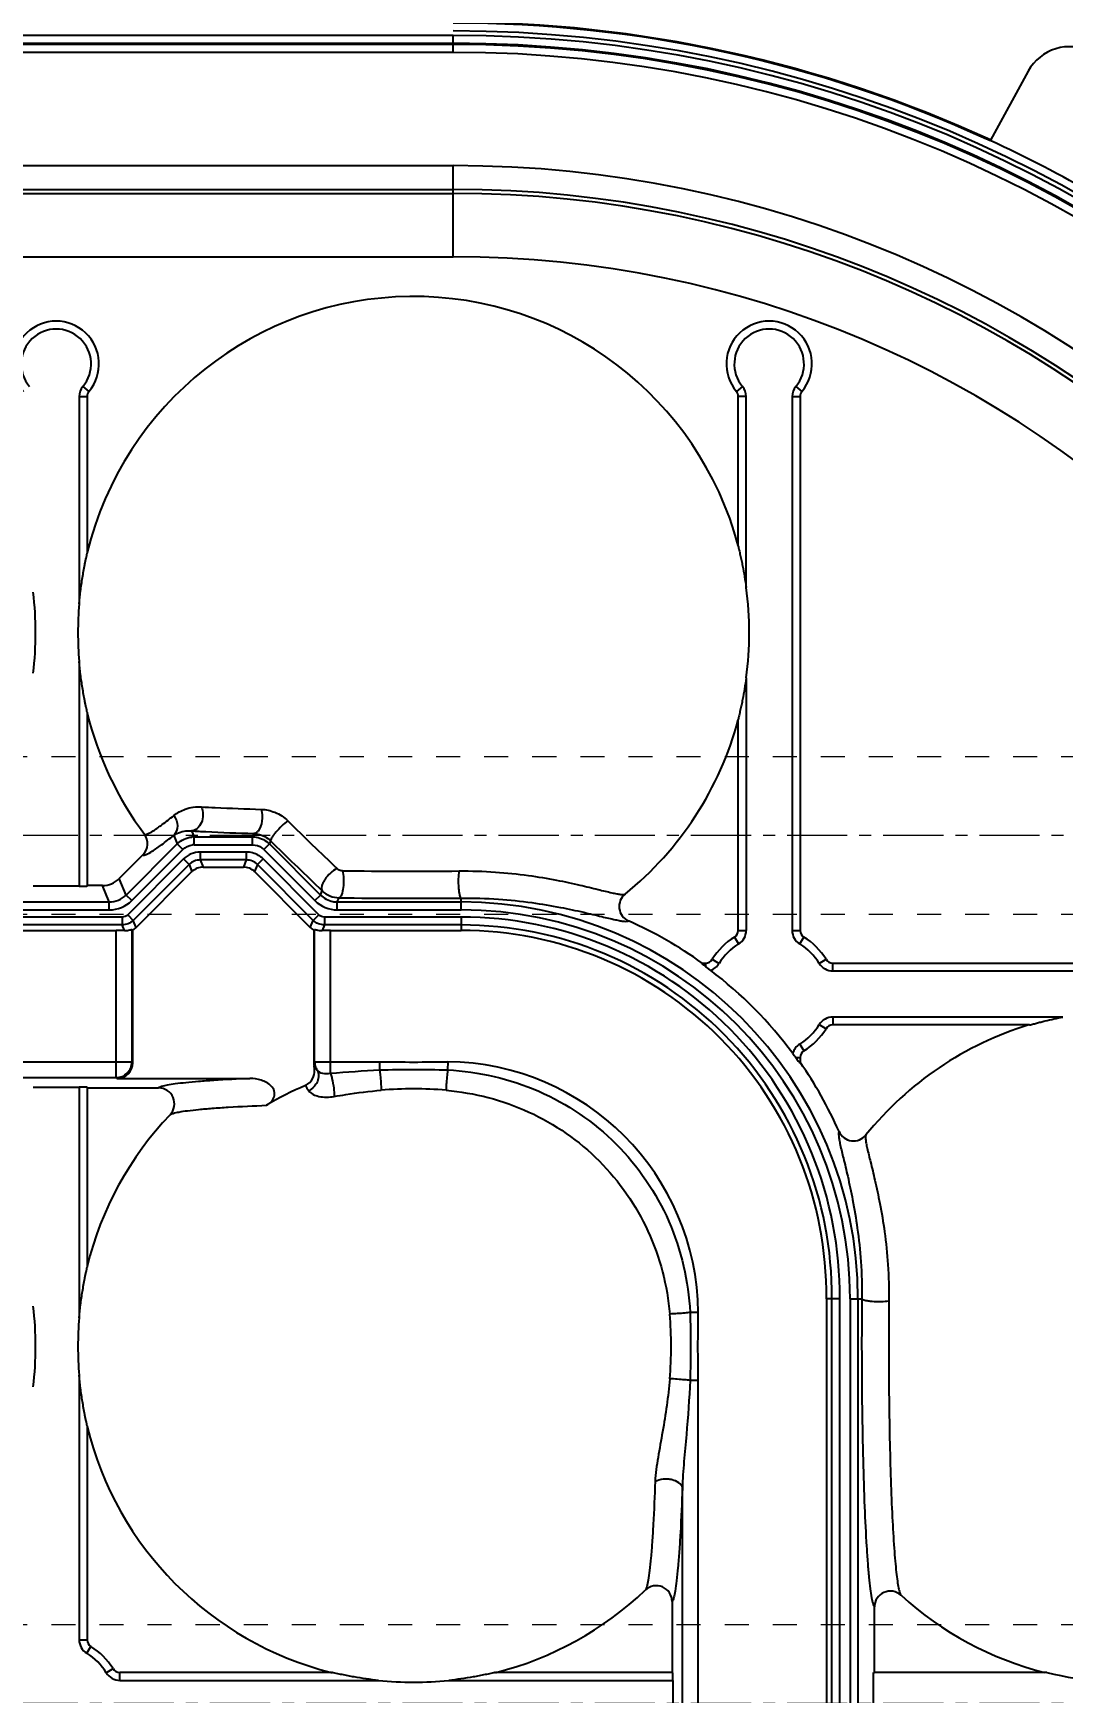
# Model space of a CAD drawing. Header units: millimetres. Extents: x -840 to 1682, y -9216 to -2117.
# Drawn here: x 536.6 to 601.8, y -6607.7 to -6502.5 of the extents above; entities that cross this region are included whole.
import ezdxf

# ---------------------------------------------------------------- set-up
doc = ezdxf.new("R2010")
doc.units = ezdxf.units.MM
doc.header["$LTSCALE"] = 16.335
doc.header["$PDMODE"] = 3
doc.header["$PDSIZE"] = 8
doc.linetypes.add('CENTER', pattern=[0.6, 0.375, -0.075, 0.075, -0.075])
doc.linetypes.add('HIDDEN', pattern=[0.2, 0.1, -0.1])
doc.layers.get('0').update_dxf_attribs({"linetype": 'CONTINUOUS'})
doc.layers.get('Defpoints').update_dxf_attribs({"linetype": 'CONTINUOUS'})
doc.layers.add('cool', color=153, linetype='HIDDEN', lineweight=9)
doc.layers.add('DEFAULT_2', color=8, linetype='HIDDEN')
doc.styles.get("Standard").update_dxf_attribs({"font": 'txt', "width": 0.85})
doc.dimstyles.new('mold', dxfattribs={"dimtxt": 10, "dimasz": 5, "dimexe": 0, "dimexo": 0, "dimgap": 0, "dimtad": 1, "dimzin": 1, "dimdsep": 46, "dimtxsty": 'Standard', "dimcen": 0, "dimclrd": 4, "dimclre": 4, "dimclrt": 6, "dimazin": 0, "dimtfac": 1, "dimtofl": 0, "dimtmove": 0, "dimatfit": 3, "dimfxl": 0, "dimarcsym": 0})

# ---------------------------------------------------------------- blocks, each defined once
blk = doc.blocks.new('7')
at = {"layer": 'cool', "ltscale": 0.932966}
for p, q in [((-1665.25, -2312.72), (-1303.91, -2312.72)), ((-1665.25, -2322.72), (-1303.91, -2322.72))]:
    blk.add_line(p, q, dxfattribs=at)
at = {"layer": 'cool', "color": 1, "linetype": 'CENTER', "ltscale": 0.621977}
blk.add_line((-1679.58, -2317.72), (-1289.58, -2317.72), dxfattribs=at)
blk = doc.blocks.new('*D695')
at = {"color": 4, "lineweight": -2}
for p, q in [((297.86, -6505.08), (297.86, -6415.52)), ((682.86, -6415.52), (302.86, -6415.52)), ((687.86, -6505.08), (687.86, -6415.52))]:
    blk.add_line(p, q, dxfattribs=at)
at = {"color": 4}
for points in [[(302.86, -6414.68), (302.86, -6416.35), (297.86, -6415.52)], [(682.86, -6414.68), (682.86, -6416.35), (687.86, -6415.52)]]:
    blk.add_solid(points, dxfattribs=at)
at = {"layer": 'Defpoints', "color": 0}
for p in [(297.86, -6415.52), (297.86, -6505.08), (687.86, -6505.08)]:
    blk.add_point(p, dxfattribs=at)
at = {"color": 6, "insert": (489.39, -6410.52), "char_height": 10, "attachment_point": 5}
blk.add_mtext('390.00', dxfattribs=at)
blk = doc.blocks.new('*D692')
at = {"color": 4, "lineweight": -2}
blk.add_line((683.04, -6608.36), (715.89, -6608.36), dxfattribs=at)
at = {"layer": 'Defpoints', "color": 0}
for p in [(683.04, -6608.36), (694.36, -6608.36), (492.86, -6618.36)]:
    blk.add_point(p, dxfattribs=at)
at = {"color": 6, "insert": (705.13, -6604.36), "char_height": 8, "attachment_point": 5}
blk.add_mtext('10.00', dxfattribs=at)
blk = doc.blocks.new('*D702')
at = {"color": 4, "lineweight": -2}
blk.add_line((679.15, -6553.36), (719.29, -6553.36), dxfattribs=at)
at = {"layer": 'Defpoints', "color": 0}
for p in [(679.15, -6553.36), (694.36, -6553.36), (492.86, -6618.36)]:
    blk.add_point(p, dxfattribs=at)
at = {"color": 6, "insert": (706.83, -6549.36), "char_height": 8, "attachment_point": 5}
blk.add_mtext('65.00', dxfattribs=at)
blk = doc.blocks.new('*D703')
at = {"color": 4, "lineweight": -2}
blk.add_line((651.66, -6473.36), (723.83, -6473.36), dxfattribs=at)
at = {"layer": 'Defpoints', "color": 0}
for p in [(651.66, -6473.36), (694.36, -6473.36), (492.86, -6618.36)]:
    blk.add_point(p, dxfattribs=at)
at = {"color": 6, "insert": (709.09, -6469.36), "char_height": 8, "attachment_point": 5}
blk.add_mtext('145.00', dxfattribs=at)

msp = doc.modelspace()

# ---------------------------------------------------------------- linework, layer by layer
at = {"color": 7, "linetype": 'Continuous'}
for p, q in [((563.215, -6502.674), (422.515, -6502.674)), ((563.215, -6503.749), (563.215, -6502.674)), ((422.515, -6503.175), (563.215, -6503.175)), ((563.215, -6503.247), (422.515, -6503.247)), ((563.215, -6503.749), (422.515, -6503.749)), ((599.654, -6504.943), (597.257, -6509.301)), ((422.515, -6510.925), (563.215, -6510.925)), ((422.515, -6510.925), (563.215, -6510.925)), ((563.215, -6516.697), (563.215, -6510.925)), ((563.215, -6516.697), (563.215, -6510.925)), ((422.515, -6512.431), (563.215, -6512.431)), ((422.515, -6512.431), (563.215, -6512.431)), ((422.515, -6512.683), (563.215, -6512.683)), ((422.515, -6512.683), (563.215, -6512.683)), ((422.515, -6516.697), (563.215, -6516.697)), ((422.515, -6516.697), (563.215, -6516.697)), ((539.509, -6525.56), (539.509, -6538.696)), ((539.509, -6525.56), (540.011, -6525.56)), ((539.744, -6524.914), (540.129, -6525.237)), ((540.011, -6525.56), (540.011, -6535.442)), ((581.545, -6524.914), (581.16, -6525.237)), ((581.278, -6534.995), (581.278, -6525.56)), ((581.781, -6525.56), (581.278, -6525.56)), ((581.781, -6537.66), (581.781, -6525.56)), ((584.695, -6525.56), (584.695, -6559.38)), ((584.695, -6525.56), (585.198, -6525.56)), ((584.931, -6524.914), (585.315, -6525.237)), ((585.198, -6525.56), (585.198, -6559.38)), ((539.509, -6542.343), (539.509, -6556.588)), ((581.781, -6543.38), (581.781, -6559.38)), ((540.011, -6545.598), (540.011, -6556.536)), ((581.278, -6559.38), (581.278, -6546.045)), ((546.629, -6553.076), (546.787, -6553.458)), ((542.482, -6557.139), (545.722, -6553.899)), ((545.498, -6553.359), (545.722, -6553.899)), ((546.077, -6554.254), (545.722, -6553.899)), ((546.787, -6553.96), (546.787, -6553.458)), ((546.787, -6553.458), (550.497, -6553.458)), ((546.787, -6553.96), (550.497, -6553.96)), ((550.587, -6553.242), (550.497, -6553.458)), ((550.497, -6553.96), (550.497, -6553.458)), ((551.207, -6554.254), (551.562, -6553.899)), ((551.642, -6553.706), (551.562, -6553.899)), ((551.562, -6553.899), (554.802, -6557.139)), ((543.549, -6554.595), (542.05, -6556.095)), ((546.118, -6554.855), (542.586, -6558.388)), ((542.837, -6557.494), (546.077, -6554.254)), ((546.473, -6555.21), (542.941, -6558.743)), ((546.118, -6554.855), (546.473, -6555.21)), ((546.473, -6555.21), (546.659, -6555.659)), ((547.183, -6554.415), (547.183, -6554.916)), ((550.101, -6554.415), (547.183, -6554.415)), ((550.101, -6554.916), (547.183, -6554.916)), ((547.183, -6554.916), (547.369, -6555.365)), ((550.101, -6554.916), (549.915, -6555.365)), ((550.101, -6554.415), (550.101, -6554.916)), ((550.811, -6555.21), (550.625, -6555.659)), ((551.166, -6554.855), (550.811, -6555.21)), ((554.344, -6558.743), (550.811, -6555.21)), ((554.698, -6558.388), (551.166, -6554.855)), ((551.207, -6554.254), (554.447, -6557.494)), ((542.482, -6557.139), (542.05, -6556.095)), ((543.127, -6559.192), (546.659, -6555.659)), ((547.369, -6555.365), (549.915, -6555.365)), ((550.625, -6555.659), (554.158, -6559.192)), ((539.509, -6556.588), (536.594, -6556.588)), ((540.985, -6556.536), (540.011, -6556.536)), ((541.418, -6557.58), (540.985, -6556.536)), ((542.837, -6557.494), (542.482, -6557.139)), ((554.447, -6557.494), (554.802, -6557.139)), ((554.699, -6556.668), (554.913, -6556.872)), ((554.802, -6557.139), (554.913, -6556.872)), ((555.867, -6557.58), (555.978, -6557.311)), ((563.717, -6558.082), (563.717, -6557.332)), ((444.312, -6557.58), (541.418, -6557.58)), ((444.312, -6558.082), (541.418, -6558.082)), ((541.418, -6558.082), (541.418, -6557.58)), ((542.586, -6558.388), (542.941, -6558.743)), ((554.698, -6558.388), (554.344, -6558.743)), ((555.867, -6558.082), (555.867, -6557.58)), ((555.867, -6557.58), (563.717, -6557.58)), ((555.867, -6558.082), (563.717, -6558.082)), ((542.231, -6558.535), (443.498, -6558.535)), ((542.231, -6559.037), (443.498, -6559.037)), ((443.879, -6559.381), (541.85, -6559.381)), ((541.85, -6568.71), (541.85, -6559.381)), ((542.231, -6558.535), (542.231, -6559.037)), ((542.377, -6559.389), (542.231, -6559.037)), ((542.854, -6559.319), (542.854, -6567.706)), ((542.909, -6567.762), (542.909, -6559.357)), ((543.127, -6559.192), (542.941, -6558.743)), ((554.158, -6559.192), (554.344, -6558.743)), ((554.375, -6559.357), (554.375, -6567.762)), ((554.43, -6567.706), (554.43, -6559.319)), ((555.053, -6559.037), (554.908, -6559.389)), ((555.053, -6558.535), (555.053, -6559.037)), ((563.717, -6558.535), (555.053, -6558.535)), ((563.717, -6559.037), (555.053, -6559.037)), ((555.434, -6568.43), (555.434, -6559.381)), ((555.434, -6559.381), (563.717, -6559.381)), ((563.717, -6558.535), (563.717, -6559.381)), ((581.529, -6559.38), (581.781, -6559.38)), ((584.695, -6559.38), (585.198, -6559.38)), ((581.169, -6560.023), (581.3, -6560.237)), ((585.176, -6560.237), (585.438, -6559.808)), ((578.992, -6561.451), (579.207, -6561.451)), ((579.207, -6561.508), (579.207, -6561.666)), ((579.85, -6561.341), (580.065, -6561.472)), ((586.411, -6561.472), (586.84, -6561.21)), ((587.269, -6561.953), (587.269, -6561.451)), ((587.269, -6561.451), (618.821, -6561.451)), ((587.269, -6561.953), (618.821, -6561.953)), ((586.411, -6565.349), (586.84, -6565.611)), ((587.269, -6564.868), (587.269, -6565.37)), ((601.848, -6564.868), (587.269, -6564.868)), ((599.7, -6565.37), (587.269, -6565.37)), ((585.176, -6566.584), (585.438, -6567.013)), ((524.438, -6567.706), (542.854, -6567.706)), ((554.43, -6567.706), (558.555, -6567.706)), ((558.555, -6568.224), (558.555, -6567.706)), ((562.864, -6567.707), (562.859, -6568.225)), ((584.925, -6567.441), (585.198, -6567.441)), ((585.198, -6567.441), (585.198, -6567.739)), ((524.438, -6568.71), (541.85, -6568.71)), ((541.906, -6568.765), (550.322, -6568.765)), ((536.594, -6569.308), (539.509, -6569.308)), ((539.509, -6569.308), (539.509, -6583.921)), ((540.011, -6569.36), (540.011, -6580.667)), ((540.011, -6569.36), (544.542, -6569.36)), ((578.74, -6583.583), (578.222, -6583.588)), ((587.711, -6582.729), (586.865, -6582.728)), ((586.865, -6582.728), (586.865, -6633.985)), ((587.209, -6633.985), (587.209, -6582.729)), ((587.711, -6633.985), (587.711, -6582.734)), ((588.365, -6582.73), (589.115, -6582.73)), ((588.365, -6582.73), (588.365, -6633.985)), ((588.867, -6582.73), (588.867, -6633.985)), ((539.509, -6587.568), (539.509, -6604.326)), ((578.741, -6587.892), (578.223, -6587.892)), ((578.74, -6628.823), (578.741, -6587.892)), ((540.011, -6590.823), (540.011, -6604.326)), ((577.737, -6622.009), (577.737, -6594.706)), ((577.087, -6601.905), (577.087, -6606.398)), ((589.911, -6606.398), (589.911, -6602.248)), ((539.509, -6604.326), (540.011, -6604.326)), ((539.99, -6605.184), (540.252, -6604.755)), ((541.225, -6606.419), (541.653, -6606.157)), ((555.471, -6606.398), (542.082, -6606.398)), ((542.082, -6606.9), (542.082, -6606.398)), ((577.087, -6606.398), (565.934, -6606.398)), ((589.859, -6610.317), (589.859, -6606.398)), ((600.696, -6606.398), (589.911, -6606.398)), ((542.082, -6606.9), (558.478, -6606.9)), ((562.926, -6606.9), (577.139, -6606.9)), ((577.139, -6606.9), (577.139, -6609.815))]:
    msp.add_line(p, q, dxfattribs=at)
for centre, radius, start, end in [((563.215, -6583.232), 81.393, 65.27558, 90), ((563.215, -6583.232), 81.341, 65.45455, 90), ((563.215, -6583.232), 80.839, 0, 90), ((563.215, -6583.232), 80.559, 0, 90), ((563.215, -6583.232), 80.057, 0, 90), ((563.215, -6583.232), 79.986, 0, 90), ((602.282, -6506.388), 3, 63.05095, 151.19567), ((563.215, -6583.232), 79.484, 0, 90), ((563.215, -6583.232), 81.358, 54.69628, 65.27733), ((563.215, -6583.232), 81.358, 54.69628, 65.27733), ((563.215, -6583.232), 72.307, 0, 90), ((563.215, -6583.232), 70.802, 0, 90), ((563.215, -6583.232), 70.802, 0, 90), ((563.215, -6583.232), 70.55, 0, 90), ((563.215, -6583.232), 70.55, 0, 90), ((563.215, -6583.232), 66.535, 0, 90), ((563.215, -6583.232), 66.535, 0, 90), ((560.702, -6540.52), 21.305, 15.03053, 166.21104), ((538.051, -6523.491), 2.713, 319.96263, 220.03737), ((538.051, -6523.491), 2.211, 319.96263, 220.03737), ((583.238, -6523.491), 2.713, 319.96263, 220.03737), ((583.238, -6523.491), 2.211, 319.96263, 220.03737), ((540.514, -6525.56), 1.005, 139.96263, 180), ((540.514, -6525.56), 0.502, 139.96263, 180), ((580.776, -6525.56), 0.502, 0, 40.03737), ((580.776, -6525.56), 1.005, 0, 40.03737), ((585.7, -6525.56), 1.005, 139.96263, 180), ((585.7, -6525.56), 0.502, 139.96263, 180), ((515.477, -6540.52), 21.272, 353.08161, 6.91839), ((560.702, -6540.52), 21.272, 352.27236, 7.72764), ((560.702, -6540.52), 21.272, 175.0826, 184.9174), ((560.702, -6540.52), 21.305, 193.78896, 216.79988), ((560.702, -6540.52), 21.305, 308.98309, 344.96947), ((750.11, -6351.582), 281.605, 225.49934, 226.38377), ((542.838, -6553.885), 1.005, 315.01667, 36.85151), ((546.787, -6554.966), 1.508, 90.0257, 94.88043), ((546.787, -6554.965), 1.005, 90.00499, 95.05203), ((550.496, -6554.965), 1.006, 45.00879, 53.98121), ((550.495, -6554.967), 1.51, 45.0301, 53.99593), ((759.852, -6341.826), 297.06, 225.50055, 226.32158), ((547.183, -6555.919), 1.505, 89.99231, 135.00769), ((547.182, -6555.918), 1.002, 89.95708, 135.04292), ((550.102, -6555.918), 1.002, 44.95708, 90.04292), ((550.096, -6555.926), 1.513, 45.03511, 59.23523), ((560.703, -6262.25), 293.381, 269.1187, 270.56205), ((541.418, -6556.076), 1.504, 269.97445, 315.02652), ((555.988, -6555.776), 1.535, 225.55897, 269.64228), ((560.703, -6250.127), 307.22, 269.11871, 270.56205), ((541.418, -6556.075), 2.007, 269.99789, 315.00211), ((555.867, -6556.068), 2.013, 225.03676, 269.98542), ((555.866, -6556.071), 1.509, 259.39613, 270.0079), ((563.717, -6582.73), 25.15, 0, 90), ((563.717, -6582.73), 24.648, 0, 90), ((563.717, -6582.53), 23.995, 359.51267, 90), ((563.717, -6582.53), 23.493, 359.51315, 90), ((563.717, -6582.53), 23.149, 359.50955, 90), ((563.717, -6582.73), 26.194, 54.32728, 66.10318), ((580.776, -6559.38), 0.502, 301.41792, 0), ((580.776, -6559.38), 1.005, 301.41792, 0), ((585.7, -6559.38), 1.005, 180, 238.58208), ((585.7, -6559.38), 0.502, 180, 238.58208), ((583.238, -6563.41), 4.221, 121.41792, 148.58208), ((583.238, -6563.41), 3.719, 121.41792, 148.58208), ((583.238, -6563.41), 3.719, 31.41792, 58.58208), ((583.238, -6563.41), 4.221, 31.41792, 58.58208), ((579.207, -6560.948), 0.502, 270, 328.58208), ((579.207, -6560.948), 1.005, 288.01101, 328.58208), ((587.269, -6560.948), 1.005, 211.41792, 270), ((587.269, -6560.948), 0.502, 211.41792, 270), ((589.79, -6547.907), 17.358, 231.98607, 232.43253), ((634.156, -6490.371), 90.013, 232.37758, 232.49421), ((603.365, -6530.486), 39.443, 232.49764, 232.80007), ((563.717, -6582.73), 26.142, 36.50368, 52.81229), ((583.238, -6563.41), 3.719, 301.41792, 328.58208), ((583.238, -6563.41), 4.221, 301.41792, 328.58208), ((587.269, -6565.873), 1.005, 90, 148.58208), ((587.269, -6565.873), 0.502, 90, 148.58208), ((605.927, -6585.745), 21.305, 106.99514, 141.01713), ((585.7, -6567.441), 1.005, 121.41792, 164.85891), ((555.381, -6567.762), 1.006, 180.00144, 191.1364), ((562.712, -6583.735), 16.029, 0.49122, 89.50934), ((657.044, -6513.565), 90.021, 216.55354, 216.76181), ((585.7, -6567.441), 0.502, 121.41792, 180), ((563.717, -6582.73), 26.194, 23.8975, 34.90979), ((555.441, -6567.701), 1.012, 196.24042, 212.38676), ((560.702, -6585.745), 17.899, 112.52676, 121.37882), ((560.702, -6593.968), 24.546, 85.19077, 94.79122), ((560.702, -6585.745), 21.305, 136.42414, 166.21104), ((515.477, -6585.745), 21.272, 353.08161, 6.91839), ((886.734, -6585.729), 295.917, 179.44558, 180.00306), ((560.702, -6585.745), 21.272, 175.0826, 184.9174), ((552.505, -6585.715), 24.518, 359.92956, 4.7436), ((552.492, -6585.776), 24.531, 355.27751, 0.07224), ((560.702, -6585.745), 21.305, 193.78896, 255.78539), ((560.702, -6585.745), 21.305, 284.21461, 313.57586), ((605.927, -6585.745), 21.305, 227.71734, 255.78539), ((540.514, -6604.326), 1.005, 180, 238.58208), ((540.514, -6604.326), 0.502, 180, 238.58163), ((538.051, -6608.357), 3.719, 31.41792, 58.58208), ((538.051, -6608.357), 4.221, 31.41792, 58.58213), ((542.082, -6605.895), 1.005, 211.41792, 270), ((542.082, -6605.895), 0.502, 211.41792, 270), ((605.927, -6585.745), 21.272, 256.14294, 276.00158), ((560.702, -6585.745), 21.272, 263.99842, 276.00158)]:
    msp.add_arc(centre, radius, start, end, dxfattribs=at)
for centre, major_axis, ratio, start_param, end_param in [((540.983, -6555.026), (-0.578, 1.395), 0.998395, 2.7494612, 3.5337241), ((547.37, -6556.372), (-0.385, 0.93), 0.998395, -0.3921315, 0.3921315), ((549.914, -6556.372), (0.385, 0.93), 0.998395, -0.3921315, 0.3921315), ((539.509, -6556.562), (0.502, 0), 0.0524078, -1.5707963, 0), ((541.85, -6559.433), (1.005, 0), 0.0524078, 1.019685, 1.5707963), ((542.067, -6557.637), (-1.635, 1.942), 0.2680216, -3.9278104, -3.8911069), ((542.416, -6558.48), (0.385, -0.93), 0.998395, 0.1199289, 0.3921315), ((554.868, -6558.48), (-0.385, -0.93), 0.998395, -0.3921315, -0.1199289), ((555.217, -6557.637), (1.635, 1.942), 0.2680216, -2.3920784, -2.3553749), ((555.434, -6559.433), (1.005, 0), 0.0524078, 1.5707963, 2.1219076), ((541.903, -6567.759), (-0.713, 0.713), 0.9972647, 8.6407493, 10.2088066), ((539.509, -6569.334), (0.502, 0), 0.0524078, 0, 1.5707963), ((577.113, -6606.9), (0, 0.502), 0.0524078, -1.5707963, 0)]:
    msp.add_ellipse(centre, major_axis=major_axis, ratio=ratio, start_param=start_param, end_param=end_param, dxfattribs=at)
for points, knots in [([(581.278, -6535.036), (581.278, -6535.069), (581.306, -6535.15), (581.332, -6535.285), (581.371, -6535.442), (581.42, -6535.662), (581.482, -6535.941), (581.575, -6536.395), (581.679, -6536.967), (581.749, -6537.428), (581.781, -6537.66)], [0, 0, 0, 0, 0.0369689, 0.0938063, 0.1551127, 0.2182053, 0.3467489, 0.4767042, 0.7380848, 1, 1, 1, 1]), ([(539.509, -6538.696), (539.533, -6538.417), (539.592, -6537.858), (539.692, -6537.164), (539.786, -6536.613), (539.851, -6536.271), (539.905, -6536.002), (539.945, -6535.807), (539.98, -6535.652), (539.999, -6535.547), (540.011, -6535.504), (540.011, -6535.487)], [0, 0, 0, 0, 0.2592137, 0.5181634, 0.6472045, 0.7753132, 0.8385527, 0.9005185, 0.9591582, 0.9846274, 1, 1, 1, 1]), ([(540.011, -6545.553), (540.011, -6545.536), (539.999, -6545.493), (539.98, -6545.387), (539.945, -6545.233), (539.905, -6545.037), (539.851, -6544.768), (539.786, -6544.427), (539.692, -6543.876), (539.592, -6543.182), (539.533, -6542.623), (539.509, -6542.343)], [0, 0, 0, 0, 0.0153833, 0.0408565, 0.0994973, 0.1614631, 0.2247017, 0.3528083, 0.4818471, 0.7407917, 1, 1, 1, 1]), ([(581.781, -6543.38), (581.749, -6543.611), (581.679, -6544.072), (581.575, -6544.645), (581.482, -6545.099), (581.42, -6545.378), (581.371, -6545.598), (581.332, -6545.755), (581.306, -6545.89), (581.278, -6545.971), (581.278, -6546.004)], [0, 0, 0, 0, 0.2619271, 0.5233191, 0.6532796, 0.781828, 0.8449218, 0.9062299, 0.9630741, 1, 1, 1, 1]), ([(543.642, -6553.282), (543.66, -6553.298), (543.732, -6553.307), (543.926, -6553.24), (544.284, -6553.028), (544.838, -6552.633), (545.263, -6552.298), (545.506, -6552.103)], [0, 0, 0, 0, 0.0322673, 0.0863668, 0.2772003, 0.5824367, 1, 1, 1, 1]), ([(545.506, -6552.103), (545.647, -6552.285), (545.818, -6552.738), (545.647, -6553.203), (545.498, -6553.359)], [0, 0, 0, 0, 0.5175812, 1, 1, 1, 1]), ([(545.506, -6552.103), (545.722, -6551.928), (546.28, -6551.621), (546.917, -6551.533), (547.263, -6551.552)], [0, 0, 0, 0, 0.4449743, 1, 1, 1, 1]), ([(547.263, -6551.552), (547.326, -6551.707), (547.385, -6552.051), (547.29, -6552.544), (547.037, -6552.94), (546.759, -6553.07), (546.629, -6553.076)], [0, 0, 0, 0, 0.269926, 0.5441533, 0.7906757, 1, 1, 1, 1]), ([(547.263, -6551.552), (547.552, -6551.568), (548.811, -6551.632), (550.072, -6551.68), (551.042, -6551.711)], [0, 0, 0, 0, 0.2298909, 1, 1, 1, 1]), ([(551.042, -6551.711), (551.114, -6551.952), (551.134, -6552.436), (550.99, -6552.917), (550.846, -6553.087)], [0, 0, 0, 0, 0.5302921, 1, 1, 1, 1]), ([(551.042, -6551.711), (551.341, -6551.72), (551.963, -6551.855), (552.497, -6552.208), (552.727, -6552.435)], [0, 0, 0, 0, 0.480334, 1, 1, 1, 1]), ([(545.498, -6553.359), (545.564, -6553.313), (545.904, -6553.116), (546.318, -6553.048), (546.629, -6553.076)], [0, 0, 0, 0, 0.2039418, 1, 1, 1, 1]), ([(546.629, -6553.076), (546.932, -6553.093), (548.251, -6553.16), (549.57, -6553.21), (550.587, -6553.242)], [0, 0, 0, 0, 0.2298835, 1, 1, 1, 1]), ([(550.846, -6553.087), (550.827, -6553.11), (550.757, -6553.183), (550.659, -6553.236), (550.587, -6553.242)], [0, 0, 0, 0, 0.2855626, 1, 1, 1, 1]), ([(552.727, -6552.435), (552.594, -6552.536), (552.331, -6552.771), (552.032, -6553.085), (551.825, -6553.34), (551.714, -6553.498), (551.652, -6553.61), (551.631, -6553.685), (551.642, -6553.706)], [0, 0, 0, 0, 0.2967439, 0.621714, 0.7643809, 0.8791559, 0.958344, 1, 1, 1, 1]), ([(543.549, -6554.595), (543.568, -6554.612), (543.644, -6554.619), (543.848, -6554.548), (544.223, -6554.326), (544.802, -6553.912), (545.245, -6553.563), (545.498, -6553.359)], [0, 0, 0, 0, 0.0326554, 0.0872917, 0.2786962, 0.5836247, 1, 1, 1, 1]), ([(550.587, -6553.242), (550.669, -6553.247), (551.055, -6553.297), (551.423, -6553.493), (551.642, -6553.706)], [0, 0, 0, 0, 0.2130898, 1, 1, 1, 1]), ([(555.851, -6555.457), (555.698, -6555.531), (555.408, -6555.746), (555.117, -6556.076), (554.947, -6556.372), (554.86, -6556.6), (554.852, -6556.796), (554.913, -6556.872)], [0, 0, 0, 0, 0.2818928, 0.5864427, 0.7237977, 0.8403567, 1, 1, 1, 1]), ([(555.851, -6555.457), (555.873, -6555.478), (555.97, -6555.555), (556.097, -6555.594), (556.191, -6555.596)], [0, 0, 0, 0, 0.2418575, 1, 1, 1, 1]), ([(556.191, -6555.596), (556.235, -6555.759), (556.276, -6556.12), (556.258, -6556.633), (556.182, -6557.029), (556.08, -6557.244), (556.01, -6557.305), (555.978, -6557.311)], [0, 0, 0, 0, 0.2825946, 0.6001447, 0.8593716, 0.9449538, 1, 1, 1, 1]), ([(563.581, -6555.616), (563.553, -6555.782), (563.527, -6556.14), (563.536, -6556.584), (563.572, -6556.924), (563.609, -6557.124), (563.649, -6557.254), (563.692, -6557.325), (563.717, -6557.332)], [0, 0, 0, 0, 0.2876557, 0.6129005, 0.7576641, 0.8748654, 0.9562808, 1, 1, 1, 1]), ([(563.581, -6555.616), (564.351, -6555.609), (565.821, -6555.653), (567.886, -6555.867), (569.67, -6556.164), (571.144, -6556.482), (572.306, -6556.765), (573.084, -6556.958), (573.558, -6557.058), (573.804, -6557.098), (573.978, -6557.11), (574.075, -6557.099), (574.105, -6557.081)], [0, 0, 0, 0, 0.2166436, 0.4131865, 0.5836065, 0.7252753, 0.8374303, 0.9201252, 0.9505515, 0.9738194, 0.9901219, 1, 1, 1, 1]), ([(563.717, -6557.332), (564.507, -6557.324), (566.007, -6557.369), (568.107, -6557.588), (569.906, -6557.888), (571.381, -6558.203), (572.538, -6558.482), (573.31, -6558.669), (573.78, -6558.765), (574.026, -6558.802), (574.2, -6558.812), (574.297, -6558.799), (574.328, -6558.781)], [0, 0, 0, 0, 0.2204032, 0.4186198, 0.5888512, 0.7292145, 0.8396972, 0.9209351, 0.9508462, 0.9737924, 0.9899937, 1, 1, 1, 1]), ([(574.105, -6557.081), (573.973, -6557.188), (573.761, -6557.474), (573.696, -6558), (573.894, -6558.491), (574.173, -6558.713), (574.328, -6558.781)], [0, 0, 0, 0, 0.2500574, 0.5000146, 0.7499643, 1, 1, 1, 1]), ([(542.377, -6559.389), (542.44, -6559.391), (542.553, -6559.386), (542.701, -6559.352), (542.789, -6559.337), (542.842, -6559.311), (542.854, -6559.319)], [0, 0, 0, 0, 0.3929764, 0.7038662, 0.9122819, 1, 1, 1, 1]), ([(554.43, -6559.319), (554.442, -6559.311), (554.495, -6559.337), (554.584, -6559.352), (554.731, -6559.386), (554.844, -6559.391), (554.908, -6559.389)], [0, 0, 0, 0, 0.0877363, 0.2961513, 0.6070249, 1, 1, 1, 1]), ([(599.736, -6565.37), (599.76, -6565.37), (599.819, -6565.347), (599.966, -6565.314), (600.179, -6565.253), (600.448, -6565.184), (600.816, -6565.092), (601.283, -6564.983), (601.659, -6564.905), (601.848, -6564.868)], [0, 0, 0, 0, 0.0321303, 0.0860304, 0.2088651, 0.3378778, 0.4691028, 0.7340397, 1, 1, 1, 1]), ([(558.555, -6567.706), (559.271, -6567.706), (560.702, -6567.736), (562.134, -6567.705), (562.849, -6567.705)], [0, 0, 0, 0, 0.5000011, 1, 1, 1, 1]), ([(584.925, -6567.441), (584.95, -6567.474), (585.033, -6567.584), (585.113, -6567.697), (585.177, -6567.769)], [0, 0, 0, 0, 0.2979862, 1, 1, 1, 1]), ([(550.322, -6568.765), (549.559, -6568.799), (548.478, -6568.854), (547.126, -6568.951), (546.313, -6569.024), (545.648, -6569.1), (545.134, -6569.176), (544.783, -6569.256), (544.596, -6569.317), (544.542, -6569.36)], [0, 0, 0, 0, 0.3929814, 0.5572335, 0.6976665, 0.8129529, 0.9020784, 0.9643375, 1, 1, 1, 1]), ([(551.382, -6570.464), (551.487, -6570.4), (551.683, -6570.25), (551.901, -6569.938), (551.911, -6569.544), (551.694, -6569.227), (551.392, -6569.01), (550.938, -6568.819), (550.566, -6568.765), (550.322, -6568.765)], [0, 0, 0, 0, 0.1250372, 0.2501017, 0.3750905, 0.5000781, 0.6253232, 0.7504015, 1, 1, 1, 1]), ([(554.587, -6568.243), (554.644, -6568.344), (554.706, -6568.589), (554.654, -6568.833), (554.606, -6568.949)], [0, 0, 0, 0, 0.4797024, 1, 1, 1, 1]), ([(554.587, -6568.243), (554.666, -6568.343), (554.965, -6568.472), (555.266, -6568.459), (555.434, -6568.43)], [0, 0, 0, 0, 0.4273824, 1, 1, 1, 1]), ([(555.434, -6568.43), (555.443, -6568.455), (555.479, -6568.566), (555.51, -6568.679), (555.531, -6568.768)], [0, 0, 0, 0, 0.2231514, 1, 1, 1, 1]), ([(555.531, -6568.768), (555.579, -6568.968), (555.644, -6569.345), (555.678, -6569.727), (555.671, -6569.902)], [0, 0, 0, 0, 0.5408058, 1, 1, 1, 1]), ([(558.555, -6568.224), (559.272, -6568.194), (560.707, -6568.181), (562.142, -6568.195), (562.859, -6568.224)], [0, 0, 0, 0, 0.5000012, 1, 1, 1, 1]), ([(558.555, -6568.224), (558.567, -6568.333), (558.61, -6568.76), (558.644, -6569.189), (558.651, -6569.508)], [0, 0, 0, 0, 0.2565221, 1, 1, 1, 1]), ([(562.859, -6568.225), (562.847, -6568.334), (562.804, -6568.761), (562.769, -6569.189), (562.76, -6569.508)], [0, 0, 0, 0, 0.2565082, 1, 1, 1, 1]), ([(562.859, -6568.225), (564.833, -6568.318), (568.787, -6569.231), (573.796, -6572.651), (577.216, -6577.66), (578.129, -6581.614), (578.222, -6583.588)], [0, 0, 0, 0, 0.2499499, 0.4999985, 0.7500507, 1, 1, 1, 1]), ([(545.267, -6571.059), (545.4, -6570.919), (545.588, -6570.554), (545.519, -6569.947), (545.129, -6569.477), (544.735, -6569.36), (544.542, -6569.36)], [0, 0, 0, 0, 0.2500851, 0.500017, 0.7499422, 1, 1, 1, 1]), ([(554.606, -6568.949), (554.581, -6569.011), (554.453, -6569.254), (554.237, -6569.448), (554.054, -6569.543)], [0, 0, 0, 0, 0.2450454, 1, 1, 1, 1]), ([(554.054, -6569.543), (554.204, -6569.735), (554.776, -6569.981), (555.35, -6569.956), (555.671, -6569.902)], [0, 0, 0, 0, 0.4274609, 1, 1, 1, 1]), ([(555.671, -6569.902), (555.917, -6569.86), (556.906, -6569.698), (557.901, -6569.571), (558.651, -6569.508)], [0, 0, 0, 0, 0.2486393, 1, 1, 1, 1]), ([(562.76, -6569.508), (564.56, -6569.666), (568.143, -6570.595), (572.693, -6573.754), (575.851, -6578.304), (576.781, -6581.886), (576.939, -6583.687)], [0, 0, 0, 0, 0.2499082, 0.4999986, 0.7500923, 1, 1, 1, 1]), ([(545.267, -6571.059), (545.322, -6571.014), (545.517, -6570.953), (545.884, -6570.872), (546.428, -6570.795), (547.133, -6570.718), (547.996, -6570.646), (549.429, -6570.549), (550.575, -6570.496), (551.382, -6570.464)], [0, 0, 0, 0, 0.0344029, 0.0960171, 0.1850538, 0.3006771, 0.4417153, 0.6066001, 1, 1, 1, 1]), ([(587.666, -6572.119), (587.648, -6572.15), (587.635, -6572.247), (587.645, -6572.421), (587.682, -6572.667), (587.778, -6573.137), (587.965, -6573.909), (588.244, -6575.066), (588.559, -6576.541), (588.859, -6578.34), (589.078, -6580.44), (589.123, -6581.94), (589.115, -6582.73)], [0, 0, 0, 0, 0.0099849, 0.026162, 0.0491151, 0.0790319, 0.1602727, 0.2707585, 0.4111259, 0.5813615, 0.7795844, 1, 1, 1, 1]), ([(587.666, -6572.119), (587.734, -6572.273), (587.956, -6572.553), (588.447, -6572.751), (588.973, -6572.686), (589.259, -6572.474), (589.366, -6572.342)], [0, 0, 0, 0, 0.2500384, 0.499987, 0.7499442, 1, 1, 1, 1]), ([(589.366, -6572.342), (589.348, -6572.372), (589.337, -6572.469), (589.348, -6572.643), (589.388, -6572.889), (589.489, -6573.363), (589.682, -6574.141), (589.965, -6575.303), (590.283, -6576.777), (590.58, -6578.561), (590.794, -6580.626), (590.838, -6582.096), (590.83, -6582.866)], [0, 0, 0, 0, 0.0098816, 0.0261889, 0.0494589, 0.0798866, 0.1625812, 0.2747334, 0.4163991, 0.5868148, 0.7833546, 1, 1, 1, 1]), ([(539.509, -6583.921), (539.533, -6583.642), (539.592, -6583.083), (539.692, -6582.389), (539.786, -6581.838), (539.851, -6581.496), (539.905, -6581.227), (539.945, -6581.032), (539.98, -6580.877), (539.999, -6580.772), (540.011, -6580.729), (540.011, -6580.712)], [0, 0, 0, 0, 0.2592137, 0.5181634, 0.6472045, 0.7753132, 0.8385527, 0.9005185, 0.9591582, 0.9846274, 1, 1, 1, 1]), ([(578.222, -6583.589), (578.113, -6583.602), (577.686, -6583.645), (577.258, -6583.679), (576.939, -6583.687)], [0, 0, 0, 0, 0.2565043, 1, 1, 1, 1]), ([(589.115, -6582.73), (589.103, -6583.889), (589.094, -6586.202), (589.118, -6589.609), (589.177, -6592.844), (589.27, -6595.763), (589.375, -6597.937), (589.477, -6599.422), (589.553, -6600.315), (589.634, -6601.045), (589.715, -6601.608), (589.8, -6601.989), (589.864, -6602.191), (589.911, -6602.248)], [0, 0, 0, 0, 0.1777595, 0.354467, 0.5222757, 0.6737402, 0.8021525, 0.8558953, 0.9018599, 0.9395389, 0.9685684, 0.9886964, 1, 1, 1, 1]), ([(590.83, -6582.866), (590.665, -6582.894), (590.307, -6582.919), (589.863, -6582.91), (589.523, -6582.875), (589.323, -6582.838), (589.193, -6582.798), (589.122, -6582.754), (589.115, -6582.73)], [0, 0, 0, 0, 0.2876557, 0.6129004, 0.757664, 0.8748654, 0.9562808, 1, 1, 1, 1]), ([(590.817, -6585.745), (590.817, -6586.732), (590.826, -6588.672), (590.868, -6591.496), (590.937, -6594.115), (591.029, -6596.438), (591.126, -6598.15), (591.218, -6599.309), (591.285, -6600.003), (591.355, -6600.569), (591.426, -6601.006), (591.498, -6601.304), (591.554, -6601.462), (591.593, -6601.507)], [0, 0, 0, 0, 0.1873169, 0.3680144, 0.5357101, 0.6844733, 0.8090496, 0.8608594, 0.9050639, 0.9412783, 0.9692322, 0.9887566, 1, 1, 1, 1]), ([(540.011, -6590.778), (540.011, -6590.761), (539.999, -6590.718), (539.98, -6590.612), (539.945, -6590.458), (539.905, -6590.262), (539.851, -6589.993), (539.786, -6589.652), (539.692, -6589.101), (539.592, -6588.407), (539.533, -6587.848), (539.509, -6587.568)], [0, 0, 0, 0, 0.0153833, 0.0408565, 0.0994973, 0.1614631, 0.2247017, 0.3528083, 0.4818471, 0.7407917, 1, 1, 1, 1]), ([(576.939, -6587.795), (576.892, -6588.36), (576.761, -6589.483), (576.487, -6591.14), (576.197, -6592.737), (576.029, -6593.79), (576.011, -6594.302)], [0, 0, 0, 0, 0.2586816, 0.5152596, 0.7660749, 1, 1, 1, 1]), ([(578.223, -6587.892), (578.114, -6587.88), (577.687, -6587.837), (577.258, -6587.803), (576.939, -6587.795)], [0, 0, 0, 0, 0.2565298, 1, 1, 1, 1]), ([(578.223, -6587.892), (578.175, -6589.039), (578.045, -6590.753), (577.838, -6593.02), (577.747, -6594.147), (577.737, -6594.706)], [0, 0, 0, 0, 0.5040657, 0.7544259, 1, 1, 1, 1]), ([(577.737, -6594.706), (577.716, -6594.432), (577.254, -6594.206), (576.807, -6594.147), (576.436, -6594.151), (576.164, -6594.219), (576.011, -6594.302)], [0, 0, 0, 0, 0.4281259, 0.5774097, 0.7282916, 1, 1, 1, 1]), ([(576.011, -6594.302), (575.98, -6595.208), (575.926, -6596.494), (575.827, -6598.105), (575.751, -6599.079), (575.67, -6599.875), (575.589, -6600.489), (575.501, -6600.901), (575.438, -6601.12), (575.388, -6601.18)], [0, 0, 0, 0, 0.3923935, 0.5576456, 0.6993122, 0.8155268, 0.9048652, 0.9663379, 1, 1, 1, 1]), ([(577.737, -6594.706), (577.704, -6595.651), (577.648, -6596.995), (577.544, -6598.679), (577.465, -6599.698), (577.38, -6600.532), (577.296, -6601.176), (577.205, -6601.609), (577.138, -6601.84), (577.087, -6601.905)], [0, 0, 0, 0, 0.39156, 0.5565763, 0.6981492, 0.8144239, 0.9039827, 0.9658347, 1, 1, 1, 1]), ([(577.087, -6601.905), (577.087, -6601.712), (576.97, -6601.318), (576.5, -6600.928), (575.893, -6600.859), (575.527, -6601.047), (575.388, -6601.18)], [0, 0, 0, 0, 0.2500578, 0.499983, 0.7499149, 1, 1, 1, 1]), ([(591.593, -6601.507), (591.452, -6601.379), (591.087, -6601.2), (590.488, -6601.277), (590.026, -6601.667), (589.911, -6602.057), (589.911, -6602.248)], [0, 0, 0, 0, 0.2500824, 0.5000159, 0.7499436, 1, 1, 1, 1]), ([(558.478, -6606.9), (558.219, -6606.873), (557.701, -6606.809), (557.058, -6606.707), (556.548, -6606.613), (556.232, -6606.55), (555.984, -6606.498), (555.804, -6606.459), (555.663, -6606.427), (555.567, -6606.409), (555.529, -6606.398), (555.514, -6606.398)], [0, 0, 0, 0, 0.2601696, 0.5199848, 0.6493546, 0.7776258, 0.8408212, 0.9025679, 0.9605868, 0.9853801, 1, 1, 1, 1]), ([(565.89, -6606.398), (565.875, -6606.398), (565.837, -6606.409), (565.741, -6606.427), (565.6, -6606.459), (565.42, -6606.498), (565.172, -6606.55), (564.857, -6606.613), (564.346, -6606.707), (563.703, -6606.809), (563.186, -6606.873), (562.926, -6606.9)], [0, 0, 0, 0, 0.0146169, 0.0394073, 0.0974165, 0.1591628, 0.2223579, 0.3506312, 0.4800038, 0.7398247, 1, 1, 1, 1])]:
    msp.add_open_spline(points, degree=3, knots=knots, dxfattribs=at)
for points in [[(545.722, -6553.899), (545.966, -6553.655), (546.316, -6553.493), (546.659, -6553.463)], [(546.077, -6554.254), (546.239, -6554.092), (546.471, -6553.984), (546.698, -6553.964)], [(550.497, -6553.458), (550.808, -6553.458), (551.131, -6553.563), (551.382, -6553.746)], [(550.497, -6553.96), (550.704, -6553.96), (550.92, -6554.03), (551.087, -6554.151)], [(550.87, -6554.626), (550.642, -6554.49), (550.367, -6554.415), (550.101, -6554.415)], [(554.802, -6557.139), (555.012, -6557.349), (555.297, -6557.5), (555.589, -6557.554)], [(542.586, -6558.388), (542.495, -6558.479), (542.359, -6558.535), (542.231, -6558.535)], [(555.053, -6558.535), (554.925, -6558.535), (554.789, -6558.479), (554.698, -6558.388)], [(542.941, -6558.743), (542.759, -6558.924), (542.487, -6559.037), (542.231, -6559.037)], [(555.053, -6559.037), (554.797, -6559.037), (554.525, -6558.924), (554.344, -6558.743)], [(553.845, -6569.212), (554.046, -6569.128), (554.219, -6568.95), (554.312, -6568.752)], [(554.312, -6568.752), (554.384, -6568.597), (554.419, -6568.422), (554.421, -6568.251)], [(554.421, -6568.251), (554.422, -6568.152), (554.413, -6568.053), (554.394, -6567.956)], [(555.434, -6568.43), (556.473, -6568.342), (557.513, -6568.268), (558.555, -6568.224)], [(553.844, -6569.212), (553.902, -6569.329), (553.973, -6569.441), (554.054, -6569.543)], [(578.223, -6583.588), (578.253, -6584.306), (578.259, -6585.026), (578.259, -6585.745)], [(578.726, -6585.745), (578.726, -6585.029), (578.742, -6584.313), (578.742, -6583.597)], [(578.259, -6585.745), (578.259, -6586.461), (578.253, -6587.177), (578.223, -6587.892)], [(578.741, -6587.892), (578.741, -6587.176), (578.726, -6586.461), (578.726, -6585.745)]]:
    msp.add_open_spline(points, degree=3, dxfattribs=at)
at = {"layer": 'DEFAULT_2', "color": 8, "linetype": 'HIDDEN'}
for p, q in [((597.257, -6509.301), (597.241, -6509.332)), ((597.257, -6509.301), (597.241, -6509.332)), ((581.278, -6535.036), (581.278, -6534.995)), ((540.011, -6535.442), (540.011, -6535.487)), ((540.011, -6545.553), (540.011, -6545.598)), ((581.278, -6546.004), (581.278, -6546.045)), ((540.011, -6556.562), (540.011, -6556.536)), ((581.278, -6559.38), (581.529, -6559.38)), ((581.038, -6559.808), (581.169, -6560.023)), ((578.992, -6561.451), (578.947, -6561.451)), ((579.207, -6561.451), (579.207, -6561.508)), ((579.636, -6561.21), (579.85, -6561.341)), ((599.736, -6565.37), (599.7, -6565.37)), ((542.854, -6567.706), (542.909, -6567.762)), ((554.375, -6567.762), (554.43, -6567.706)), ((585.198, -6567.739), (585.198, -6567.785)), ((541.85, -6568.71), (541.906, -6568.765)), ((540.011, -6580.667), (540.011, -6580.712)), ((540.011, -6590.778), (540.011, -6590.823)), ((555.471, -6606.398), (555.514, -6606.398)), ((565.89, -6606.398), (565.934, -6606.398)), ((589.859, -6606.398), (589.911, -6606.398)), ((600.832, -6606.398), (600.696, -6606.398))]:
    msp.add_line(p, q, dxfattribs=at)
for centre, radius, start, end in [((563.215, -6583.232), 81.341, 65.27733, 65.45455), ((563.215, -6583.232), 81.341, 65.27733, 65.45455), ((541.848, -6567.703), 1.006, 270.19401, 359.79418), ((555.436, -6567.703), 1.006, 180.17292, 196.24042)]:
    msp.add_arc(centre, radius, start, end, dxfattribs=at)
for points, knots in [([(578.947, -6561.451), (578.943, -6561.451), (578.967, -6561.477), (579.001, -6561.502), (579.061, -6561.553), (579.1, -6561.583)], [0, 0, 0, 0, 0.0608198, 0.2740549, 1, 1, 1, 1]), ([(554.394, -6567.956), (554.404, -6567.981), (554.455, -6568.085), (554.526, -6568.179), (554.587, -6568.243)], [0, 0, 0, 0, 0.2347719, 1, 1, 1, 1])]:
    msp.add_open_spline(points, degree=3, knots=knots, dxfattribs=at)

# ---------------------------------------------------------------- block references
for p in [(1977.444, -4235.633), (1977.444, -4290.633)]:
    msp.add_blockref('7', p)

# ---------------------------------------------------------------- dimensions: what is measured, and where the dimension line sits
dim = msp.add_linear_dim(base=(297.865, -6415.517), p1=(687.865, -6505.078), p2=(297.865, -6505.078), dimstyle='mold')
dim.commit()
dim.dimension.update_dxf_attribs({"geometry": '*D695', "text_midpoint": (489.388, -6415.517), "dimtype": 160})
for feature_location, offset, picture, middle in [((651.665, -6473.357), (42.695, 0), '*D703', (709.093, -6469.357)), ((679.149, -6553.357), (15.211, 0), '*D702', (706.826, -6549.357)), ((683.042, -6608.357), (11.318, 0), '*D692', (705.126, -6604.357))]:
    dim = msp.add_ordinate_dim(feature_location=feature_location, offset=offset, dtype=0, origin=(492.865, -6618.358), dimstyle='mold', override={"dimtxt": 8})
    dim.commit()
    dim.dimension.update_dxf_attribs({"geometry": picture, "text_midpoint": middle})

doc.saveas('drawing.dxf')
